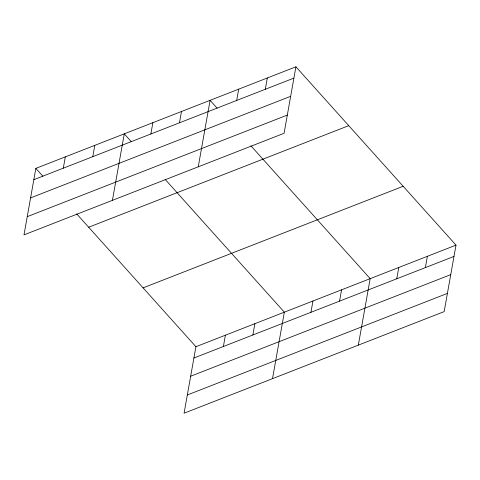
<?xml version="1.0" encoding="UTF-8"?>
<svg xmlns="http://www.w3.org/2000/svg" width="480" height="480" viewBox="0 0 480 480"><rect width="100%" height="100%" fill="white"/><g stroke="black" fill="none" stroke-linecap="round" stroke-linejoin="round"><path stroke-width="0.72" d="M35.844 168.39L24 234.87L284.076 133.284L295.92 66.804L35.844 168.39L42.822 176.16M63.306 168.18L65.316 156.876M92.778 156.666L94.794 145.362M112.428 200.334L124.266 133.848L131.244 141.624M150.864 133.98L152.88 122.676M179.472 122.802L181.488 111.504M198.252 166.806L210.096 100.326L217.074 108.102M236.688 100.452L238.704 89.154M76.71 213.912L195.924 346.716L184.08 413.196L444.156 311.61L456 245.13L295.92 66.804M265.302 89.28L267.312 77.982M223.386 346.5L225.396 335.202M252.858 334.992L254.874 323.688M272.508 378.654L284.346 312.174L165.132 179.376M310.944 312.3L312.954 301.002M339.552 301.128L341.568 289.83M358.332 345.132L370.176 278.652L250.962 145.854M396.768 278.778L398.784 267.48M425.376 267.606L427.392 256.302M33.828 179.688L293.91 78.108M30.588 197.898L290.664 96.318M27.246 216.66L287.322 115.074M88.668 227.238L348.75 125.652M143.094 287.868L403.176 186.282M195.924 346.716L456 245.13M193.908 358.014L453.984 256.434M190.662 376.224L450.744 274.644M187.32 394.986L447.402 293.4"/></g></svg>
